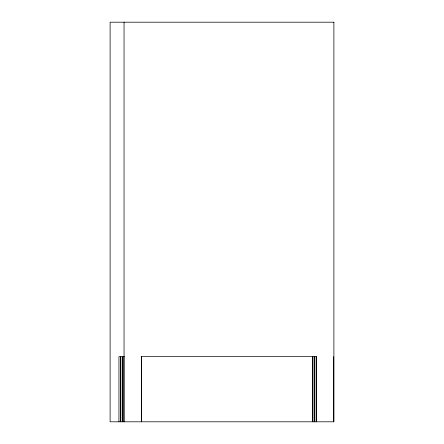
<?xml version="1.0" encoding="UTF-8"?>
<svg xmlns="http://www.w3.org/2000/svg" width="444" height="444" viewBox="0 0 444 444"><rect width="100%" height="100%" fill="white"/><g stroke="black" fill="none" stroke-linecap="round" stroke-linejoin="round"><path stroke-width="0.67" d="M124.376 356.665L122.35 356.665L122.35 421.8M141.103 356.665L316.639 356.665M333.71 356.665L333.71 421.8M316.311 356.665L316.311 421.8M316.134 356.665L316.134 421.8M314.607 356.665L314.607 421.8M314.43 356.665L314.43 421.8M312.903 356.665L312.903 421.8M312.726 356.665L312.726 421.8M141.63 356.665L141.63 421.8M141.453 356.665L141.453 421.8M124.048 22.2L124.048 421.8M123.87 356.665L123.87 421.8M122.167 421.8L122.167 356.665L120.646 356.665L120.646 421.8M120.463 421.8L120.463 356.665L118.942 356.665L118.942 421.8M333.894 22.2L110.106 22.2L110.106 421.8L333.894 421.8L333.894 22.2"/></g></svg>
